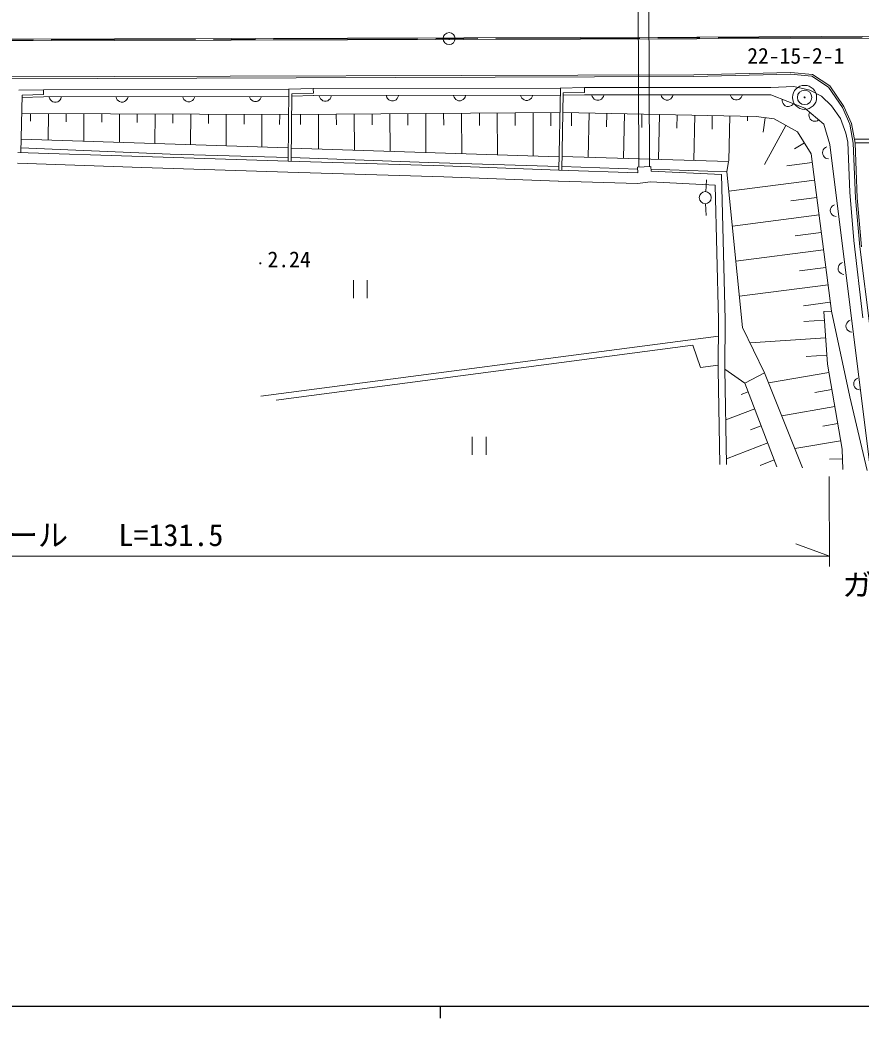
# Model space of a CAD drawing. Units: millimetres, scale not verified. Extents: x 40000 to 680000, y 20000 to 380000.
# Drawn here: x 133024 to 203031, y 204000 to 287113 of the extents above; entities that cross this region are included whole.
import ezdxf
from ezdxf.enums import TextEntityAlignment as Align

# ---------------------------------------------------------------- set-up
doc = ezdxf.new("R2010")
doc.units = ezdxf.units.MM
doc.header["$LTSCALE"] = 1000
doc.linetypes.add('CHAIN', pattern=[18.5, 12, -1.5, 3.5, -1.5])
for name, color, linetype, lineweight in [('M-BGD', 7, 'Continuous', 13), ('M-BMK', 2, 'CHAIN', 13), ('M-BMK-SRVR', 3, 'Continuous', 13), ('M-STR-HTXT', 7, 'Continuous', 13), ('M-TTL-BAND', 7, 'Continuous', 25)]:
    doc.layers.add(name, color=color, linetype=linetype, lineweight=lineweight)
doc.styles.add('ＭＳ ゴシック', font='')
doc.styles.get('ＭＳ ゴシック').set_extended_font_data('MS Gothic')

msp = doc.modelspace()

# ---------------------------------------------------------------- linework, layer by layer
at = {"layer": 'M-BGD'}
for p, q in [((184417, 300944), (184527, 274869)), ((185317, 300948), (185427, 274911)), ((102387, 285435), (189365, 285694)), ((102387, 285285), (189366, 285544)), ((211761, 285777), (189365, 285694)), ((211761, 285627), (189366, 285544)), ((189107, 282554), (197183, 282738)), ((189109, 282404), (197187, 282588)), ((197169, 282589), (198939, 282423)), ((197183, 282738), (198990, 282569)), ((68806, 282169), (189107, 282554)), ((68806, 282019), (189109, 282404)), ((198939, 282423), (200325, 281528)), ((198990, 282569), (200432, 281638)), ((132935, 281257), (134973, 281305)), ((134973, 281305), (155386, 281353)), ((134973, 281305), (134982, 280905)), ((155348, 275351), (155402, 281354)), ((155386, 281353), (157435, 281418)), ((155598, 275344), (155649, 280951)), ((155649, 280961), (157447, 281018)), ((157435, 281418), (177987, 281439)), ((157435, 281418), (157447, 281018)), ((177865, 274597), (178003, 281439)), ((177987, 281439), (180011, 281477)), ((178115, 274590), (178244, 281034)), ((178245, 281043), (180019, 281077)), ((180011, 281477), (195533, 281485)), ((180011, 281477), (180019, 281077)), ((195533, 281485), (197434, 281559)), ((197434, 281559), (198765, 281262)), ((198765, 281262), (199743, 280758)), ((200325, 281528), (201477, 279836)), ((200432, 281638), (201609, 279908)), ((133195, 280852), (133095, 276079)), ((133191, 280663), (134987, 280705)), ((133195, 280863), (134982, 280905)), ((134974, 280705), (155397, 280753)), ((135466, 280672), (135507, 280552)), ((135507, 280552), (135567, 280453)), ((135567, 280453), (135668, 280353)), ((135668, 280353), (135768, 280293)), ((135768, 280293), (135888, 280254)), ((135888, 280254), (136048, 280255)), ((136048, 280255), (136168, 280295)), ((136168, 280295), (136268, 280355)), ((136268, 280355), (136367, 280456)), ((136367, 280456), (136427, 280556)), ((136427, 280556), (136466, 280676)), ((141018, 280695), (141059, 280575)), ((141059, 280575), (141119, 280475)), ((141119, 280475), (141219, 280376)), ((141219, 280376), (141320, 280316)), ((141320, 280316), (141440, 280277)), ((141440, 280277), (141600, 280277)), ((141600, 280277), (141720, 280318)), ((141720, 280318), (141819, 280378)), ((141819, 280378), (141919, 280478)), ((141919, 280478), (141979, 280579)), ((141979, 280579), (142018, 280699)), ((146570, 280717), (146610, 280598)), ((146610, 280598), (146671, 280498)), ((146671, 280498), (146771, 280398)), ((146771, 280398), (146871, 280339)), ((146871, 280339), (146991, 280299)), ((146991, 280299), (147151, 280300)), ((147151, 280300), (147271, 280340)), ((147271, 280340), (147371, 280401)), ((147371, 280401), (147471, 280501)), ((147471, 280501), (147530, 280601)), ((147530, 280601), (147570, 280721)), ((152121, 280740), (152162, 280620)), ((152162, 280620), (152222, 280520)), ((152222, 280520), (152323, 280421)), ((152323, 280421), (152423, 280361)), ((152423, 280361), (152543, 280322)), ((152543, 280322), (152703, 280322)), ((152703, 280322), (152823, 280363)), ((152823, 280363), (152923, 280423)), ((152923, 280423), (153022, 280524)), ((153022, 280524), (153082, 280624)), ((153082, 280624), (153121, 280744)), ((155647, 280761), (157454, 280818)), ((177991, 280839), (157435, 280818)), ((157940, 280769), (157980, 280649)), ((157980, 280649), (158041, 280549)), ((158041, 280549), (158141, 280450)), ((158141, 280450), (158241, 280390)), ((158241, 280390), (158361, 280351)), ((158361, 280351), (158521, 280351)), ((158521, 280351), (158641, 280392)), ((158641, 280392), (158741, 280452)), ((158741, 280452), (158841, 280552)), ((158841, 280552), (158900, 280652)), ((158900, 280652), (158940, 280773)), ((163526, 280789), (163566, 280669)), ((163566, 280669), (163627, 280569)), ((163627, 280569), (163727, 280469)), ((163727, 280469), (163827, 280410)), ((163827, 280410), (163947, 280370)), ((163947, 280370), (164107, 280371)), ((164107, 280371), (164227, 280411)), ((164227, 280411), (164327, 280471)), ((164327, 280471), (164427, 280572)), ((164427, 280572), (164486, 280672)), ((164486, 280672), (164526, 280792)), ((169112, 280808), (169152, 280688)), ((169152, 280688), (169213, 280588)), ((169213, 280588), (169313, 280489)), ((169313, 280489), (169413, 280429)), ((169413, 280429), (169533, 280389)), ((169533, 280389), (169693, 280390)), ((169693, 280390), (169813, 280430)), ((169813, 280430), (169913, 280491)), ((169913, 280491), (170013, 280591)), ((170013, 280591), (170072, 280691)), ((170072, 280691), (170112, 280811)), ((174698, 280827), (174738, 280707)), ((174738, 280707), (174798, 280608)), ((174798, 280608), (174899, 280508)), ((174899, 280508), (174999, 280448)), ((174999, 280448), (175119, 280409)), ((175119, 280409), (175279, 280409)), ((175279, 280409), (175399, 280450)), ((175399, 280450), (175499, 280510)), ((175499, 280510), (175598, 280610)), ((175598, 280610), (175658, 280711)), ((175658, 280711), (175698, 280831)), ((178241, 280843), (180022, 280877)), ((180011, 280877), (195533, 280885)), ((180623, 280849), (180663, 280729)), ((180663, 280729), (180723, 280629)), ((180723, 280629), (180824, 280530)), ((180824, 280530), (180924, 280470)), ((180924, 280470), (181044, 280430)), ((181044, 280430), (181204, 280430)), ((181204, 280430), (181324, 280471)), ((181324, 280471), (181424, 280531)), ((181424, 280531), (181523, 280631)), ((181523, 280631), (181583, 280731)), ((181583, 280731), (181623, 280851)), ((186387, 280863), (186427, 280743)), ((186427, 280743), (186487, 280643)), ((186487, 280643), (186588, 280543)), ((186588, 280543), (186688, 280483)), ((186688, 280483), (186808, 280444)), ((186808, 280444), (186968, 280444)), ((186968, 280444), (187088, 280484)), ((187088, 280484), (187188, 280545)), ((187188, 280545), (187287, 280645)), ((187287, 280645), (187347, 280745)), ((187347, 280745), (187387, 280865)), ((192151, 280876), (192191, 280757)), ((192191, 280757), (192252, 280657)), ((192252, 280657), (192352, 280557)), ((192352, 280557), (192452, 280497)), ((192452, 280497), (192572, 280457)), ((192572, 280457), (192732, 280458)), ((192732, 280458), (192852, 280498)), ((192852, 280498), (192952, 280558)), ((192952, 280558), (193052, 280659)), ((193052, 280659), (193111, 280759)), ((193111, 280759), (193151, 280879)), ((195533, 280885), (198357, 279778)), ((196479, 280514), (196473, 280387)), ((196473, 280387), (196492, 280272)), ((196492, 280272), (196549, 280143)), ((196549, 280143), (196620, 280050)), ((197329, 280052), (197411, 280149)), ((199743, 280758), (200583, 279954)), ((155383, 279228), (133163, 279326)), ((133904, 279323), (133901, 278677)), ((135385, 279317), (135375, 277122)), ((136866, 279310), (136863, 278639)), ((138348, 279304), (138338, 277026)), ((139829, 279297), (139826, 278601)), ((141310, 279290), (141300, 276929)), ((142792, 279284), (142789, 278563)), ((144273, 279277), (144262, 276832)), ((145754, 279271), (145751, 278525)), ((147236, 279264), (147225, 276735)), ((177962, 279402), (155633, 279249)), ((157866, 279264), (157886, 276354)), ((159355, 279274), (159361, 278384)), ((160843, 279285), (160864, 276258)), ((162332, 279295), (162338, 278369)), ((163820, 279305), (163842, 276162)), ((165309, 279315), (165316, 278355)), ((166798, 279326), (166820, 276066)), ((168286, 279336), (168293, 278340)), ((169775, 279346), (169798, 275970)), ((171263, 279356), (171270, 278326)), ((172752, 279366), (172776, 275874)), ((174240, 279377), (174248, 278311)), ((175729, 279387), (175754, 275778)), ((177217, 279397), (177225, 278297)), ((194312, 279081), (178212, 279418)), ((178944, 279403), (178921, 278295)), ((180407, 279372), (180330, 275667)), ((181871, 279341), (181848, 278226)), ((183335, 279311), (183257, 275581)), ((184798, 279280), (184775, 278158)), ((196620, 280050), (196717, 279969)), ((196717, 279969), (196866, 279911)), ((196866, 279911), (196993, 279904)), ((196993, 279904), (197108, 279924)), ((197108, 279924), (197237, 279980)), ((197237, 279980), (197329, 280052)), ((198357, 279778), (199921, 278449)), ((198711, 279320), (198692, 279205)), ((198758, 279437), (198711, 279320)), ((200583, 279954), (201327, 278909)), ((201477, 279836), (202089, 278440)), ((201609, 279908), (202233, 278485)), ((148717, 279258), (148714, 278486)), ((150199, 279251), (150187, 276638)), ((151680, 279245), (151676, 278448)), ((153161, 279238), (153149, 276541)), ((154643, 279231), (154639, 278410)), ((156378, 279254), (156384, 278398)), ((186262, 279249), (186183, 275496)), ((187725, 279219), (187702, 278089)), ((189189, 279188), (189110, 275411)), ((190653, 279157), (190629, 278020)), ((192116, 279127), (192038, 275395)), ((193580, 279096), (193572, 278723)), ((195789, 278869), (194312, 279081)), ((195050, 278975), (194877, 277765)), ((197753, 277806), (195789, 278869)), ((198692, 279205), (198703, 279064)), ((198703, 279064), (198740, 278953)), ((198740, 278953), (198806, 278845)), ((198806, 278845), (198928, 278742)), ((198928, 278742), (199045, 278694)), ((199045, 278694), (199160, 278675)), ((199160, 278675), (199301, 278687)), ((199301, 278687), (199412, 278724)), ((199412, 278724), (199520, 278790)), ((199921, 278449), (200426, 276747)), ((201327, 278909), (201778, 277677)), ((202089, 278440), (202381, 276843)), ((202233, 278485), (202531, 276860)), ((196771, 278337), (194997, 275064)), ((198880, 275963), (197753, 277806)), ((201778, 277677), (201925, 276939)), ((133119, 277196), (155358, 276469)), ((133119, 277196), (155358, 276469)), ((198316, 276884), (197487, 276377)), ((201925, 276939), (202105, 272781)), ((202381, 276843), (202564, 272286)), ((202515, 277173), (204030, 277192)), ((202519, 276873), (204034, 276892)), ((202531, 276860), (202714, 272296)), ((132846, 276087), (143184, 275732)), ((145532, 275951), (133104, 276471)), ((155351, 275666), (145532, 275951)), ((155608, 276427), (177887, 275709)), ((155608, 276427), (177887, 275709)), ((200566, 262873), (198880, 275963)), ((199843, 276191), (199819, 276067)), ((199819, 276067), (199840, 275908)), ((199889, 276298), (199843, 276191)), ((199974, 276410), (199889, 276298)), ((200065, 276483), (199974, 276410)), ((200179, 276539), (200065, 276483)), ((200426, 276747), (203820, 249585)), ((132815, 275188), (143154, 274832)), ((143184, 275732), (155348, 275351)), ((155348, 275351), (168328, 274958)), ((166991, 275253), (155601, 275649)), ((177872, 274920), (166991, 275253)), ((178138, 275731), (191996, 275326)), ((178138, 275731), (191996, 275326)), ((191996, 275326), (191865, 274457)), ((198974, 275236), (196845, 274962)), ((199840, 275908), (199896, 275794)), ((199896, 275794), (199969, 275703)), ((199969, 275703), (200081, 275618)), ((200081, 275618), (200189, 275572)), ((200189, 275572), (200313, 275548)), ((143154, 274832), (155320, 274452)), ((155321, 274452), (168297, 274058)), ((168328, 274958), (177865, 274597)), ((184460, 274395), (177865, 274597)), ((184446, 274689), (178121, 274909)), ((184438, 274864), (185536, 274916)), ((184438, 274864), (184460, 274395)), ((185536, 274916), (185555, 274519)), ((191865, 274457), (185547, 274693)), ((191413, 274233), (185555, 274519)), ((193175, 261500), (191865, 274457)), ((168297, 274058), (177831, 273698)), ((177838, 273698), (184427, 273496)), ((184427, 273496), (185511, 273620)), ((185511, 273620), (190885, 273358)), ((190099, 272814), (190166, 273812)), ((191413, 274233), (191721, 262163)), ((199161, 273781), (192026, 272862)), ((190885, 273358), (191171, 262149)), ((202105, 272781), (202420, 268744)), ((190092, 271816), (190145, 270817)), ((199349, 272327), (197196, 272050)), ((202564, 272286), (202928, 268212)), ((202714, 272296), (203077, 268228)), ((200492, 271380), (200469, 271256)), ((200469, 271256), (200490, 271097)), ((200490, 271097), (200546, 270984)), ((200538, 271487), (200492, 271380)), ((200624, 271600), (200538, 271487)), ((200546, 270984), (200619, 270893)), ((200715, 271673), (200624, 271600)), ((200829, 271728), (200715, 271673)), ((199536, 270872), (192321, 269943)), ((200619, 270893), (200731, 270807)), ((200731, 270807), (200838, 270761)), ((200838, 270761), (200963, 270737)), ((199723, 269418), (197547, 269138)), ((202420, 268744), (203179, 262296)), ((199911, 267964), (192616, 267024)), ((202928, 268212), (203785, 261382)), ((201365, 266862), (201274, 266789)), ((201478, 266918), (201365, 266862)), ((200098, 266509), (197898, 266226)), ((201142, 266569), (201118, 266445)), ((201118, 266445), (201140, 266287)), ((201140, 266287), (201196, 266173)), ((201188, 266677), (201142, 266569)), ((201274, 266789), (201188, 266677)), ((201196, 266173), (201268, 266082)), ((201268, 266082), (201381, 265996)), ((201381, 265996), (201488, 265950)), ((160774, 265447), (160774, 263947)), ((161914, 263947), (161914, 265447)), ((201488, 265950), (201612, 265927)), ((200285, 265055), (192912, 264105)), ((200473, 263600), (198249, 263314)), ((199930, 262841), (200566, 262873)), ((200228, 258463), (199930, 262841)), ((200566, 262873), (202112, 255724)), ((191171, 262168), (191134, 258032)), ((191721, 262163), (191684, 258027)), ((199980, 262112), (198281, 261996)), ((201838, 261866), (201792, 261759)), ((201924, 261978), (201838, 261866)), ((202015, 262051), (201924, 261978)), ((202128, 262107), (202015, 262051)), ((194993, 257728), (193175, 261500)), ((201792, 261759), (201768, 261634)), ((201768, 261634), (201790, 261476)), ((201790, 261476), (201845, 261362)), ((201845, 261362), (201918, 261271)), ((201918, 261271), (202031, 261185)), ((202031, 261185), (202138, 261139)), ((202138, 261139), (202262, 261116)), ((191159, 260780), (153060, 255772)), ((200079, 260652), (193790, 260225)), ((154348, 255454), (189019, 260026)), ((189019, 260026), (189674, 258177)), ((200178, 259193), (198467, 259077)), ((191137, 258355), (189674, 258177)), ((191134, 258017), (191284, 250107)), ((191684, 258027), (193363, 256857)), ((191684, 258027), (191835, 250084)), ((193363, 256857), (194993, 257728)), ((198157, 249820), (194993, 257728)), ((200351, 257754), (195331, 256883)), ((201459, 251367), (200228, 258463)), ((193363, 256857), (196028, 249909)), ((202442, 256948), (202418, 256824)), ((202418, 256824), (202439, 256665)), ((202488, 257055), (202442, 256948)), ((202573, 257168), (202488, 257055)), ((202664, 257240), (202573, 257168)), ((202778, 257296), (202664, 257240)), ((193635, 256148), (193064, 255930)), ((200597, 256334), (199181, 256089)), ((202439, 256665), (202495, 256552)), ((202495, 256552), (202568, 256460)), ((202568, 256460), (202680, 256375)), ((202680, 256375), (202788, 256329)), ((202788, 256329), (202912, 256305)), ((202112, 255724), (203552, 249596)), ((194179, 254731), (191764, 253805)), ((200843, 254915), (196425, 254149)), ((201089, 253496), (199854, 253282)), ((194722, 253314), (193844, 252977)), ((170677, 252409), (170677, 250909)), ((171817, 250909), (171817, 252409)), ((195266, 251896), (191825, 250576)), ((201335, 252077), (197519, 251415)), ((201504, 249681), (201459, 251367)), ((195810, 250479), (194624, 250024)), ((201480, 250573), (200404, 250544))]:
    msp.add_line(p, q, dxfattribs=at)
for centre, radius in [((190066, 272315), 500), ((153027, 266848), 50), ((153027, 266848), 30), ((153027, 266848), 10)]:
    msp.add_circle(centre, radius, dxfattribs=at)
at = {"layer": 'M-BMK'}
msp.add_line((277126, 285903), (69245, 285240), dxfattribs=at)
at = {"layer": 'M-BMK-SRVR'}
for centre, radius in [((168744, 285557), 500), ((168744, 285557), 20), ((198335, 280667), 1000), ((198335, 280667), 600), ((198335, 280667), 40)]:
    msp.add_circle(centre, radius, dxfattribs=at)
at = {"layer": 'M-STR-HTXT'}
for p, q in [((200387, 249097), (200413, 241614)), ((197591, 243482), (200410, 242456)), ((97311, 242456), (200410, 242456))]:
    msp.add_line(p, q, dxfattribs=at)
at = {"layer": 'M-TTL-BAND'}
for p, q in [((40000, 205000), (579000, 205000)), ((168000, 205000), (168000, 204000))]:
    msp.add_line(p, q, dxfattribs=at)

# ---------------------------------------------------------------- texts
at = {"layer": 'M-BGD', "style": 'ＭＳ ゴシック'}
msp.add_text('2.24', height=1320, dxfattribs=at).set_placement((153631, 266121), align=Align.BOTTOM_LEFT)
at = {"layer": 'M-BMK-SRVR', "style": 'ＭＳ ゴシック'}
msp.add_text('22-15-2-1', height=1320, dxfattribs=at).set_placement((193559, 283072), align=Align.BOTTOM_LEFT)
at = {"layer": 'M-STR-HTXT', "style": 'ＭＳ ゴシック'}
for s, p in [('ガードレール', (122024, 242754)), ('L=131.5', (141227, 242754)), ('ガードパイプ', (201472, 238612))]:
    msp.add_text(s, height=1833, dxfattribs=at).set_placement(p, align=Align.BOTTOM_LEFT)

doc.saveas('drawing.dxf')
